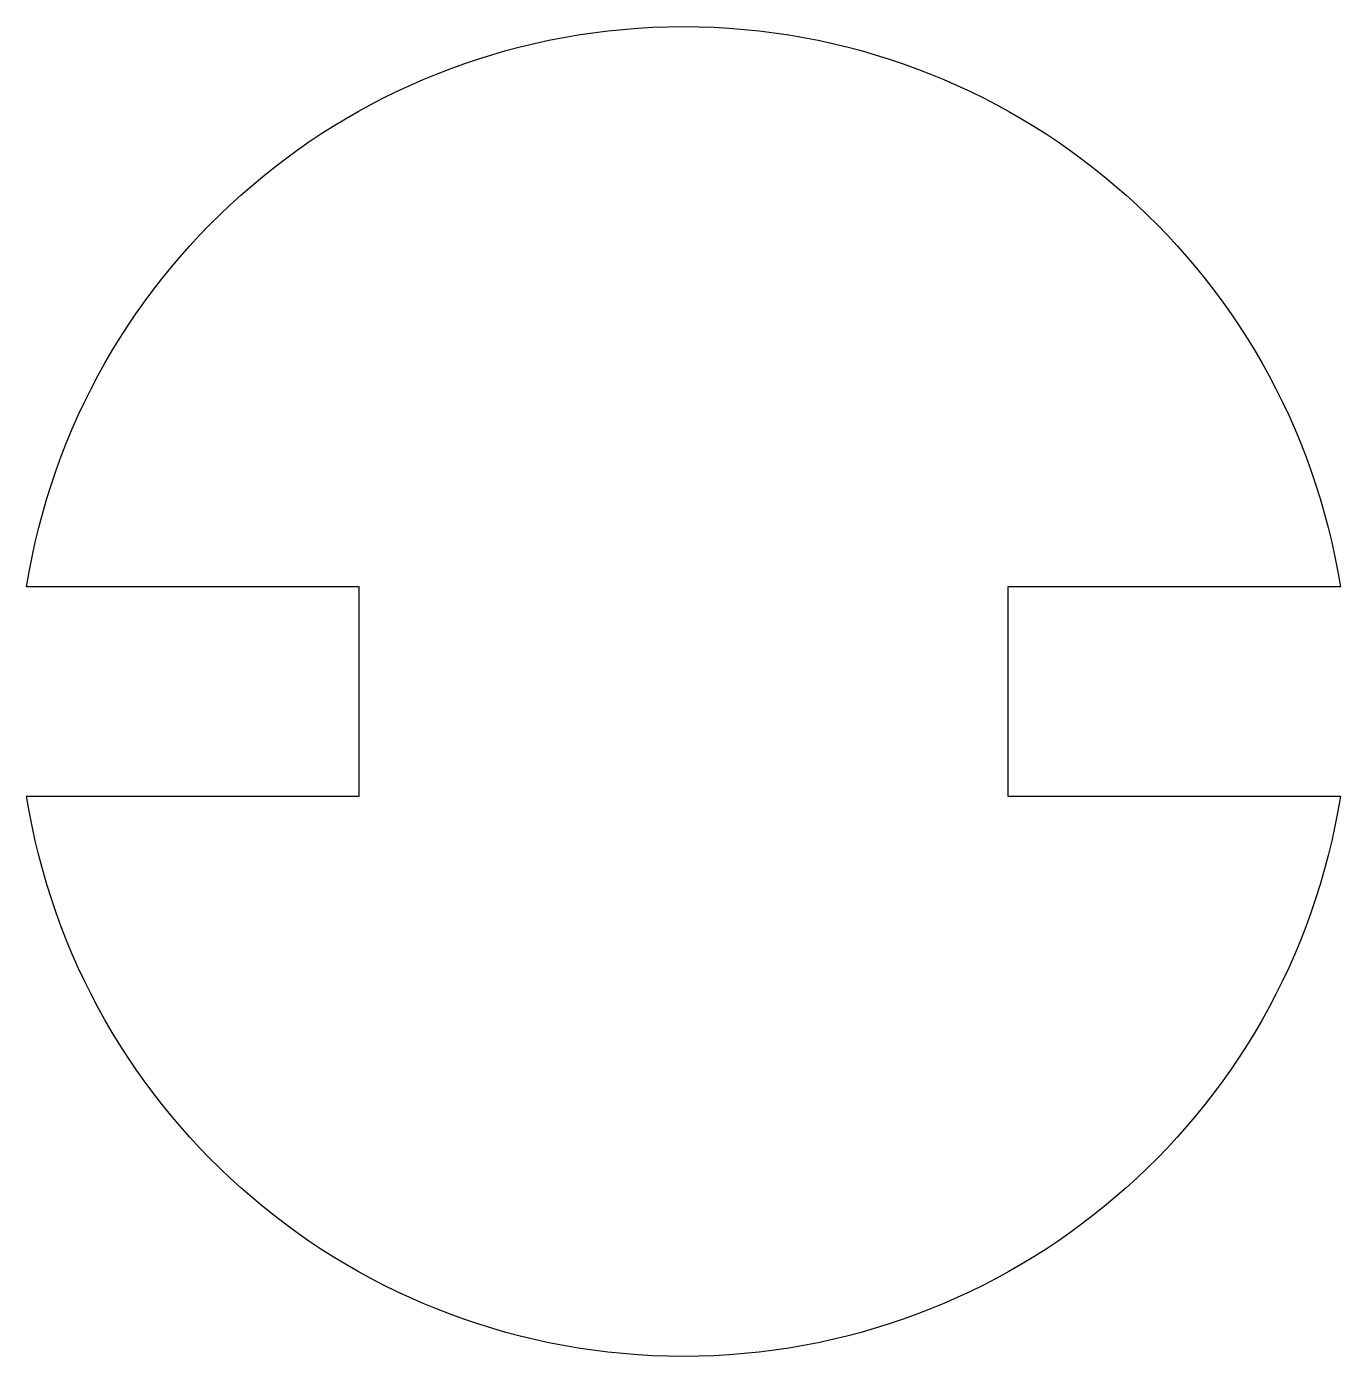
# Model space of a CAD drawing. Header units: inches. Extents: x -1.49 to -0.51, y 1.5 to 2.5.
import ezdxf

# ---------------------------------------------------------------- set-up
doc = ezdxf.new("R2010")
doc.units = ezdxf.units.IN
doc.layers.get('0').update_dxf_attribs({"linetype": 'CONTINUOUS'})

msp = doc.modelspace()

# ---------------------------------------------------------------- linework, layer by layer
msp.add_lwpolyline([(-1.2438, 1.9213), (-1.2438, 2.0787), (-1.4938, 2.0787, -0.853165), (-0.5062, 2.0787), (-0.7562, 2.0787), (-0.7562, 1.9213), (-0.5062, 1.9213, -0.853165), (-1.4938, 1.9213)], format="xyb", close=True)

doc.saveas('drawing.dxf')
